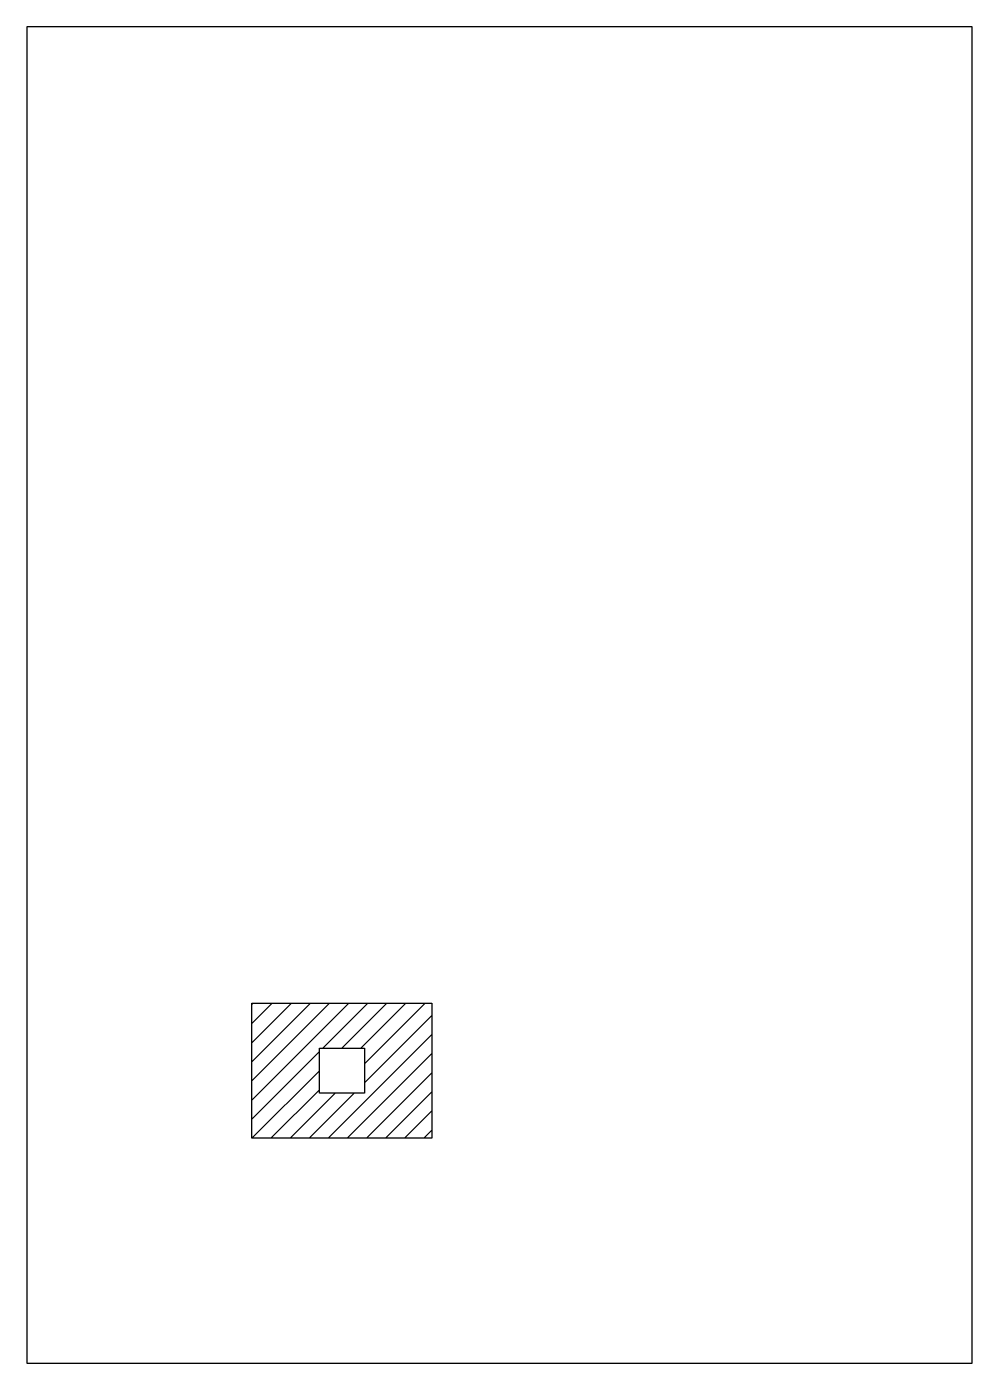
# Model space of a CAD drawing. Header units: millimetres. Extents: x 0 to 210, y 0 to 297.
import ezdxf

# ---------------------------------------------------------------- set-up
doc = ezdxf.new("R2010")
doc.units = ezdxf.units.MM
for name, color, linetype in [('HATCH', 8, 'CONTINUOUS'), ('PAPER', 8, 'CONTINUOUS'), ('SECTIONS', 7, 'CONTINUOUS')]:
    doc.layers.add(name, color=color, linetype=linetype)

msp = doc.modelspace()

# ---------------------------------------------------------------- linework, layer by layer
at = {"layer": 'HATCH'}
for p, q in [((50, 79.71), (50.29, 80)), ((50, 75.47), (54.53, 80)), ((50, 71.23), (58.77, 80)), ((50, 66.99), (63.01, 80)), ((50, 62.74), (67.26, 80)), ((50, 58.5), (71.5, 80)), ((65.74, 70), (75.74, 80)), ((69.98, 70), (79.98, 80)), ((74.23, 70), (84.23, 80)), ((75, 66.53), (88.47, 80)), ((75, 62.29), (90, 77.29)), ((66.96, 50), (90, 73.04)), ((50, 54.26), (65, 69.26)), ((71.2, 50), (90, 68.8)), ((50, 50.02), (65, 65.02)), ((75.44, 50), (90, 64.56)), ((54.23, 50), (65, 60.77)), ((58.47, 50), (68.47, 60)), ((62.71, 50), (72.71, 60)), ((79.68, 50), (90, 60.32)), ((83.93, 50), (90, 56.07)), ((88.17, 50), (90, 51.83))]:
    msp.add_line(p, q, dxfattribs=at)
at = {"layer": 'PAPER'}
msp.add_lwpolyline([(0, 0), (210, 0), (210, 297), (0, 297)], close=True, dxfattribs=at)
at = {"layer": 'SECTIONS'}
for points in [[(50, 50), (50, 80), (90, 80), (90, 50)], [(65, 60), (65, 70), (75, 70), (75, 60)]]:
    msp.add_lwpolyline(points, close=True, dxfattribs=at)

doc.saveas('drawing.dxf')
